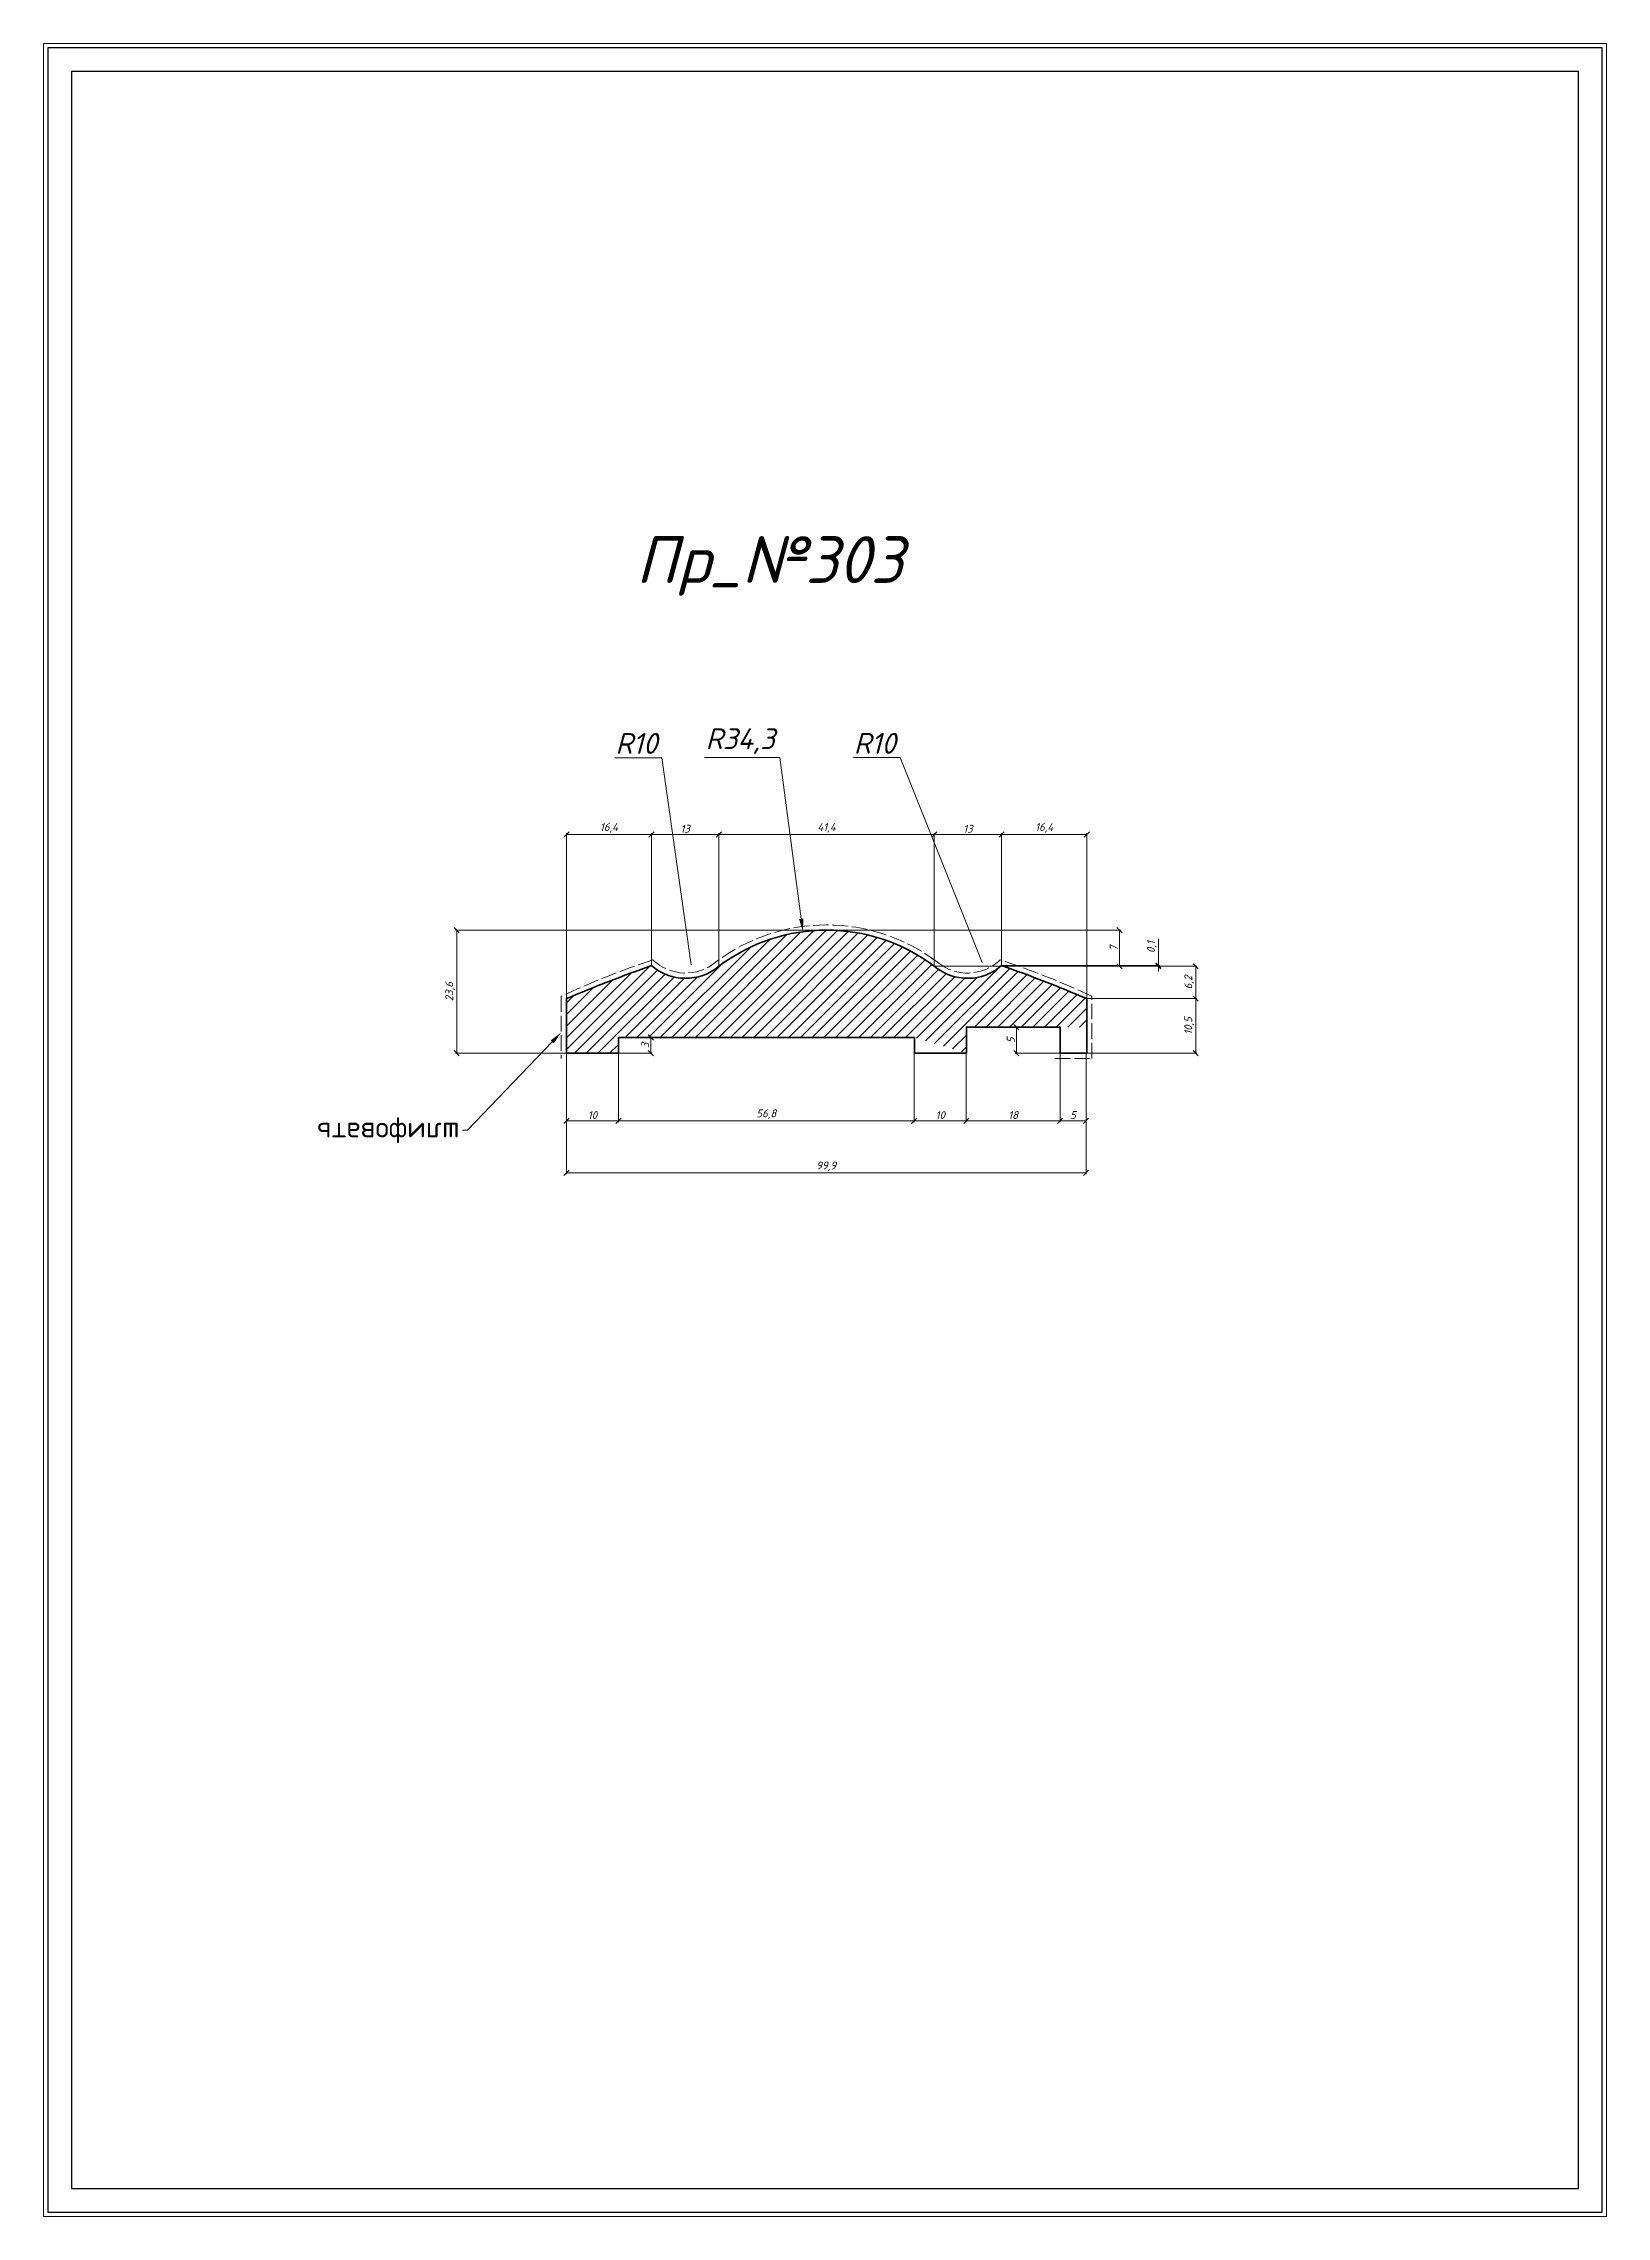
# Model space of a CAD drawing. Header units: millimetres. Extents: x 1588 to 1888, y 1174 to 1592.
import ezdxf
from ezdxf import colors
from ezdxf.entities.mleader import LeaderData, LeaderLine
from ezdxf.math import Vec2, Vec3

# ---------------------------------------------------------------- set-up
doc = ezdxf.new("R2010")
doc.units = ezdxf.units.MM
doc.linetypes.add('ACAD_ISO02W100', pattern=[15, 12, -3])
doc.layers.get('0').update_dxf_attribs({"lineweight": 13})
for name, color, linetype, lineweight in [('Пр_№303', 1, 'Continuous', 35), ('служебный слой ЛИНИИ ПУНКТИРНЫЕ', 7, 'ACAD_ISO02W100', 13), ('служебный слой НАДПИСИ', 7, 'Continuous', 13), ('служебный слой РАЗМЕРЫ', 7, 'Continuous', 9), ('служебный слой ШТАМП', 7, 'Continuous', 30), ('служебный слой ШТРИХОВКА', 7, 'Continuous', 5)]:
    doc.layers.add(name, color=color, linetype=linetype, lineweight=lineweight)
doc.styles.add('ЕСКД', font='isocpeur.ttf', dxfattribs={"oblique": 15})
doc.styles.add('ЕСКД штамп_текст', font='isocpeur.ttf')
doc.dimstyles.new('ЕСКД', dxfattribs={"dimtxt": 3.5, "dimasz": 2.5, "dimexe": 0.25, "dimexo": 0, "dimgap": 0.35, "dimtad": 1, "dimdec": 1, "dimzin": 9, "dimtxsty": 'ЕСКД', "dimblk": 'OBLIQUE', "dimcen": 0, "dimclrd": 256, "dimclre": 256, "dimclrt": 256, "dimadec": 1, "dimazin": 0, "dimtfac": 1, "dimtdec": 1, "dimtmove": 0, "dimatfit": 3, "dimldrblk": 'DOTSMALL', "dimfxl": 1, "dimlwd": -1, "dimlwe": -1, "dimarcsym": 0})
doc.dimstyles.new('ЕСКД$4', dxfattribs={"dimtxt": 3.5, "dimasz": 2.5, "dimexe": 0.25, "dimexo": 0, "dimgap": 0.35, "dimtad": 1, "dimtoh": 1, "dimdec": 1, "dimzin": 9, "dimtxsty": 'ЕСКД', "dimblk1": 'OBLIQUE', "dimsah": 1, "dimcen": 0, "dimse1": 1, "dimclrd": 256, "dimclre": 256, "dimclrt": 256, "dimadec": 1, "dimazin": 0, "dimtfac": 1, "dimtdec": 1, "dimtofl": 0, "dimtmove": 0, "dimatfit": 3, "dimldrblk": 'DOTSMALL', "dimfxl": 1, "dimlwd": -1, "dimlwe": -1, "dimarcsym": 2})

# ---------------------------------------------------------------- blocks, each defined once
blk = doc.blocks.new('*D23')
at = {"layer": 'Defpoints', "color": 0, "transparency": 16777216}
for p in [(1709.65, 1432.07), (1711.05, 1422.15)]:
    blk.add_point(p, dxfattribs=at)
at = {"layer": 'служебный слой РАЗМЕРЫ', "transparency": 16777216}
for p, q in [((1697.46, 1454.51), (1706.48, 1454.51)), ((1706.48, 1454.51), (1712.1, 1414.7))]:
    blk.add_line(p, q, dxfattribs=at)
at = {"layer": 'служебный слой РАЗМЕРЫ', "transparency": 16777216, "insert": (1701.59, 1457.26), "char_height": 4, "attachment_point": 5, "style": 'ЕСКД'}
blk.add_mtext('R10', dxfattribs=at)
blk = doc.blocks.new('_DotSmall')
at = {"color": 0, "linetype": 'ByBlock', "lineweight": -3, "const_width": 0.5}
blk.add_lwpolyline([(-0.0625, 0, 1), (0.0625, 0, 1)], format="xyb", close=True, dxfattribs=at)
blk = doc.blocks.new('_OBLIQUE')
at = {"color": 0, "linetype": 'ByBlock'}
blk.add_line((-0.5, -0.5), (0.5, 0.5), dxfattribs=at)
blk = doc.blocks.new('*D22')
at = {"layer": 'Defpoints', "color": 0, "transparency": 16777216}
for p in [(1761.52, 1431.45), (1765.24, 1422.15)]:
    blk.add_point(p, dxfattribs=at)
at = {"layer": 'служебный слой РАЗМЕРЫ', "transparency": 16777216}
for p, q in [((1743.26, 1454.54), (1752.28, 1454.54)), ((1752.28, 1454.54), (1768.03, 1415.16))]:
    blk.add_line(p, q, dxfattribs=at)
at = {"layer": 'служебный слой РАЗМЕРЫ', "transparency": 16777216, "insert": (1747.4, 1457.29), "char_height": 4, "attachment_point": 5, "style": 'ЕСКД'}
blk.add_mtext('R10', dxfattribs=at)
blk = doc.blocks.new('*D21')
at = {"layer": 'Defpoints', "color": 0, "transparency": 16777216}
for p in [(1733.6, 1421.08), (1738.14, 1387.09)]:
    blk.add_point(p, dxfattribs=at)
at = {"layer": 'служебный слой РАЗМЕРЫ', "transparency": 16777216}
for p, q in [((1714.71, 1454.56), (1729.13, 1454.56)), ((1729.13, 1454.56), (1733.27, 1423.56))]:
    blk.add_line(p, q, dxfattribs=at)
blk.add_solid([(1733.69, 1423.62), (1732.86, 1423.51), (1733.6, 1421.08)], dxfattribs=at)
at = {"layer": 'служебный слой РАЗМЕРЫ', "transparency": 16777216, "insert": (1721.55, 1457.71), "char_height": 4, "attachment_point": 5, "style": 'ЕСКД'}
blk.add_mtext('R34,3', dxfattribs=at)
blk = doc.blocks.new('*D20')
at = {"layer": 'Defpoints', "color": 0, "transparency": 16777216}
for p in [(1738.14, 1421.38), (1667.05, 1397.74), (1688.14, 1397.74)]:
    blk.add_point(p, dxfattribs=at)
at = {"layer": 'служебный слой РАЗМЕРЫ', "transparency": 16777216}
for p, q in [((1738.14, 1421.38), (1666.8, 1421.38)), ((1667.05, 1421.38), (1667.05, 1397.74)), ((1688.14, 1397.74), (1666.8, 1397.74))]:
    blk.add_line(p, q, dxfattribs=at)
for p, rotation in [((1667.05, 1421.38), 90), ((1667.05, 1397.74), 270)]:
    blk.add_blockref('_OBLIQUE', p, dxfattribs=dict(at, rotation=rotation))
at = {"layer": 'служебный слой РАЗМЕРЫ', "transparency": 16777216, "insert": (1665.8, 1409.56), "char_height": 1.5, "attachment_point": 5, "rotation": 90, "style": 'ЕСКД'}
blk.add_mtext('23,6', dxfattribs=at)
blk = doc.blocks.new('*D19')
at = {"layer": 'Defpoints', "color": 0, "transparency": 16777216}
for p in [(1738.14, 1421.38), (1794.42, 1421.38), (1758.84, 1414.43)]:
    blk.add_point(p, dxfattribs=at)
at = {"layer": 'служебный слой РАЗМЕРЫ', "transparency": 16777216}
for p, q in [((1738.14, 1421.38), (1794.67, 1421.38)), ((1794.42, 1414.43), (1794.42, 1421.38)), ((1758.84, 1414.43), (1794.67, 1414.43))]:
    blk.add_line(p, q, dxfattribs=at)
for p, rotation in [((1794.42, 1421.38), 90), ((1794.42, 1414.43), 270)]:
    blk.add_blockref('_OBLIQUE', p, dxfattribs=dict(at, rotation=rotation))
at = {"layer": 'служебный слой РАЗМЕРЫ', "transparency": 16777216, "insert": (1793.32, 1417.91), "char_height": 1.5, "attachment_point": 5, "rotation": 90, "style": 'ЕСКД'}
blk.add_mtext('7', dxfattribs=at)
blk = doc.blocks.new('*D18')
at = {"layer": 'Defpoints', "color": 0, "transparency": 16777216}
for p in [(1758.84, 1414.43), (1771.79, 1414.57), (1801.91, 1414.57)]:
    blk.add_point(p, dxfattribs=at)
at = {"layer": 'служебный слой РАЗМЕРЫ', "transparency": 16777216}
for p, q in [((1801.91, 1414.57), (1801.91, 1419.69)), ((1758.84, 1414.43), (1802.16, 1414.43)), ((1771.79, 1414.57), (1802.16, 1414.57)), ((1801.91, 1414.43), (1801.91, 1414.57)), ((1801.91, 1414.43), (1801.91, 1413.43))]:
    blk.add_line(p, q, dxfattribs=at)
for p, rotation in [((1801.91, 1414.57), 270), ((1801.91, 1414.43), 90)]:
    blk.add_blockref('_OBLIQUE', p, dxfattribs=dict(at, rotation=rotation))
at = {"layer": 'служебный слой РАЗМЕРЫ', "transparency": 16777216, "insert": (1800.66, 1418.13), "char_height": 1.5, "attachment_point": 5, "rotation": 90, "style": 'ЕСКД'}
blk.add_mtext('0,1', dxfattribs=at)
blk = doc.blocks.new('*D17')
at = {"layer": 'Defpoints', "color": 0, "transparency": 16777216}
for p in [(1758.84, 1414.43), (1809.08, 1414.43), (1788.14, 1408.21)]:
    blk.add_point(p, dxfattribs=at)
at = {"layer": 'служебный слой РАЗМЕРЫ', "transparency": 16777216}
for p, q in [((1758.84, 1414.43), (1809.33, 1414.43)), ((1809.08, 1408.21), (1809.08, 1414.43)), ((1788.14, 1408.21), (1809.33, 1408.21))]:
    blk.add_line(p, q, dxfattribs=at)
for p, rotation in [((1809.08, 1414.43), 90), ((1809.08, 1408.21), 270)]:
    blk.add_blockref('_OBLIQUE', p, dxfattribs=dict(at, rotation=rotation))
at = {"layer": 'служебный слой РАЗМЕРЫ', "transparency": 16777216, "insert": (1807.83, 1411.32), "char_height": 1.5, "attachment_point": 5, "rotation": 90, "style": 'ЕСКД'}
blk.add_mtext('6,2', dxfattribs=at)
blk = doc.blocks.new('*D16')
at = {"layer": 'Defpoints', "color": 0, "transparency": 16777216}
for p in [(1788.14, 1408.21), (1788.14, 1397.74), (1809.08, 1397.74)]:
    blk.add_point(p, dxfattribs=at)
at = {"layer": 'служебный слой РАЗМЕРЫ', "transparency": 16777216}
for p, q in [((1788.14, 1408.21), (1809.33, 1408.21)), ((1809.08, 1408.21), (1809.08, 1397.74)), ((1788.14, 1397.74), (1809.33, 1397.74))]:
    blk.add_line(p, q, dxfattribs=at)
for p, rotation in [((1809.08, 1408.21), 90), ((1809.08, 1397.74), 270)]:
    blk.add_blockref('_OBLIQUE', p, dxfattribs=dict(at, rotation=rotation))
at = {"layer": 'служебный слой РАЗМЕРЫ', "transparency": 16777216, "insert": (1807.83, 1402.97), "char_height": 1.5, "attachment_point": 5, "rotation": 90, "style": 'ЕСКД'}
blk.add_mtext('10,5', dxfattribs=at)
blk = doc.blocks.new('*D15')
at = {"layer": 'Defpoints', "color": 0, "transparency": 16777216}
for p in [(1688.14, 1439.77), (1704.49, 1414.57), (1688.14, 1408.21)]:
    blk.add_point(p, dxfattribs=at)
at = {"layer": 'служебный слой РАЗМЕРЫ', "transparency": 16777216}
for p, q in [((1688.14, 1408.21), (1688.14, 1440.02)), ((1704.49, 1439.77), (1688.14, 1439.77)), ((1704.49, 1414.57), (1704.49, 1440.02))]:
    blk.add_line(p, q, dxfattribs=at)
at = {"layer": 'служебный слой РАЗМЕРЫ', "transparency": 16777216, "rotation": 180}
blk.add_blockref('_OBLIQUE', (1688.14, 1439.77), dxfattribs=at)
at = {"layer": 'служебный слой РАЗМЕРЫ', "transparency": 16777216}
blk.add_blockref('_OBLIQUE', (1704.49, 1439.77), dxfattribs=at)
at = {"layer": 'служебный слой РАЗМЕРЫ', "transparency": 16777216, "insert": (1696.32, 1441.02), "char_height": 1.5, "attachment_point": 5, "style": 'ЕСКД'}
blk.add_mtext('16,4', dxfattribs=at)
blk = doc.blocks.new('*D14')
at = {"layer": 'Defpoints', "color": 0, "transparency": 16777216}
for p in [(1704.49, 1439.77), (1704.49, 1414.57), (1717.45, 1414.43)]:
    blk.add_point(p, dxfattribs=at)
at = {"layer": 'служебный слой РАЗМЕРЫ', "transparency": 16777216}
for p, q in [((1704.49, 1414.57), (1704.49, 1440.02)), ((1717.45, 1439.77), (1704.49, 1439.77)), ((1717.45, 1414.43), (1717.45, 1440.02))]:
    blk.add_line(p, q, dxfattribs=at)
at = {"layer": 'служебный слой РАЗМЕРЫ', "transparency": 16777216, "rotation": 180}
blk.add_blockref('_OBLIQUE', (1704.49, 1439.77), dxfattribs=at)
at = {"layer": 'служебный слой РАЗМЕРЫ', "transparency": 16777216}
blk.add_blockref('_OBLIQUE', (1717.45, 1439.77), dxfattribs=at)
at = {"layer": 'служебный слой РАЗМЕРЫ', "transparency": 16777216, "insert": (1710.97, 1440.87), "char_height": 1.5, "attachment_point": 5, "style": 'ЕСКД'}
blk.add_mtext('13', dxfattribs=at)
blk = doc.blocks.new('*D13')
at = {"layer": 'Defpoints', "color": 0, "transparency": 16777216}
for p in [(1717.45, 1439.77), (1717.45, 1414.43), (1758.84, 1414.43)]:
    blk.add_point(p, dxfattribs=at)
at = {"layer": 'служебный слой РАЗМЕРЫ', "transparency": 16777216}
for p, q in [((1717.45, 1414.43), (1717.45, 1440.02)), ((1758.84, 1439.77), (1717.45, 1439.77)), ((1758.84, 1414.43), (1758.84, 1440.02))]:
    blk.add_line(p, q, dxfattribs=at)
at = {"layer": 'служебный слой РАЗМЕРЫ', "transparency": 16777216, "rotation": 180}
blk.add_blockref('_OBLIQUE', (1717.45, 1439.77), dxfattribs=at)
at = {"layer": 'служебный слой РАЗМЕРЫ', "transparency": 16777216}
blk.add_blockref('_OBLIQUE', (1758.84, 1439.77), dxfattribs=at)
at = {"layer": 'служебный слой РАЗМЕРЫ', "transparency": 16777216, "insert": (1738.14, 1441.02), "char_height": 1.5, "attachment_point": 5, "style": 'ЕСКД'}
blk.add_mtext('41,4', dxfattribs=at)
blk = doc.blocks.new('*D12')
at = {"layer": 'Defpoints', "color": 0, "transparency": 16777216}
for p in [(1758.84, 1439.77), (1758.84, 1414.43), (1771.79, 1414.57)]:
    blk.add_point(p, dxfattribs=at)
at = {"layer": 'служебный слой РАЗМЕРЫ', "transparency": 16777216}
for p, q in [((1758.84, 1414.43), (1758.84, 1440.02)), ((1771.79, 1439.77), (1758.84, 1439.77)), ((1771.79, 1414.57), (1771.79, 1440.02))]:
    blk.add_line(p, q, dxfattribs=at)
at = {"layer": 'служебный слой РАЗМЕРЫ', "transparency": 16777216, "rotation": 180}
blk.add_blockref('_OBLIQUE', (1758.84, 1439.77), dxfattribs=at)
at = {"layer": 'служебный слой РАЗМЕРЫ', "transparency": 16777216}
blk.add_blockref('_OBLIQUE', (1771.79, 1439.77), dxfattribs=at)
at = {"layer": 'служебный слой РАЗМЕРЫ', "transparency": 16777216, "insert": (1765.32, 1440.87), "char_height": 1.5, "attachment_point": 5, "style": 'ЕСКД'}
blk.add_mtext('13', dxfattribs=at)
blk = doc.blocks.new('*D11')
at = {"layer": 'Defpoints', "color": 0, "transparency": 16777216}
for p in [(1771.79, 1439.77), (1771.79, 1414.57), (1788.14, 1408.21)]:
    blk.add_point(p, dxfattribs=at)
at = {"layer": 'служебный слой РАЗМЕРЫ', "transparency": 16777216}
for p, q in [((1771.79, 1414.57), (1771.79, 1440.02)), ((1788.14, 1439.77), (1771.79, 1439.77)), ((1788.14, 1408.21), (1788.14, 1440.02))]:
    blk.add_line(p, q, dxfattribs=at)
at = {"layer": 'служебный слой РАЗМЕРЫ', "transparency": 16777216, "rotation": 180}
blk.add_blockref('_OBLIQUE', (1771.79, 1439.77), dxfattribs=at)
at = {"layer": 'служебный слой РАЗМЕРЫ', "transparency": 16777216}
blk.add_blockref('_OBLIQUE', (1788.14, 1439.77), dxfattribs=at)
at = {"layer": 'служебный слой РАЗМЕРЫ', "transparency": 16777216, "insert": (1779.97, 1441.02), "char_height": 1.5, "attachment_point": 5, "style": 'ЕСКД'}
blk.add_mtext('16,4', dxfattribs=at)
blk = doc.blocks.new('*D10')
at = {"layer": 'Defpoints', "color": 0, "transparency": 16777216}
for p in [(1688.14, 1397.74), (1698.14, 1397.74), (1688.14, 1384.74)]:
    blk.add_point(p, dxfattribs=at)
at = {"layer": 'служебный слой РАЗМЕРЫ', "transparency": 16777216}
for p, q in [((1688.14, 1397.74), (1688.14, 1384.49)), ((1698.14, 1397.74), (1698.14, 1384.49)), ((1698.14, 1384.74), (1688.14, 1384.74))]:
    blk.add_line(p, q, dxfattribs=at)
at = {"layer": 'служебный слой РАЗМЕРЫ', "transparency": 16777216, "rotation": 180}
blk.add_blockref('_OBLIQUE', (1688.14, 1384.74), dxfattribs=at)
at = {"layer": 'служебный слой РАЗМЕРЫ', "transparency": 16777216}
blk.add_blockref('_OBLIQUE', (1698.14, 1384.74), dxfattribs=at)
at = {"layer": 'служебный слой РАЗМЕРЫ', "transparency": 16777216, "insert": (1693.14, 1385.84), "char_height": 1.5, "attachment_point": 5, "style": 'ЕСКД'}
blk.add_mtext('10', dxfattribs=at)
blk = doc.blocks.new('*D8')
at = {"layer": 'Defpoints', "color": 0, "transparency": 16777216}
for p in [(1688.14, 1397.74), (1788.01, 1397.74), (1688.14, 1374.74)]:
    blk.add_point(p, dxfattribs=at)
at = {"layer": 'служебный слой РАЗМЕРЫ', "transparency": 16777216}
for p, q in [((1688.14, 1397.74), (1688.14, 1374.49)), ((1788.01, 1397.74), (1788.01, 1374.49)), ((1788.01, 1374.74), (1688.14, 1374.74))]:
    blk.add_line(p, q, dxfattribs=at)
at = {"layer": 'служебный слой РАЗМЕРЫ', "transparency": 16777216, "rotation": 180}
blk.add_blockref('_OBLIQUE', (1688.14, 1374.74), dxfattribs=at)
at = {"layer": 'служебный слой РАЗМЕРЫ', "transparency": 16777216}
blk.add_blockref('_OBLIQUE', (1788.01, 1374.74), dxfattribs=at)
at = {"layer": 'служебный слой РАЗМЕРЫ', "transparency": 16777216, "insert": (1738.08, 1375.99), "char_height": 1.5, "attachment_point": 5, "style": 'ЕСКД'}
blk.add_mtext('99,9', dxfattribs=at)
blk = doc.blocks.new('*D7')
at = {"layer": 'Defpoints', "color": 0, "transparency": 16777216}
for p in [(1698.14, 1400.74), (1698.14, 1397.74), (1704.38, 1397.74)]:
    blk.add_point(p, dxfattribs=at)
at = {"layer": 'служебный слой РАЗМЕРЫ', "transparency": 16777216}
for p, q in [((1698.14, 1400.74), (1704.63, 1400.74)), ((1704.38, 1400.74), (1704.38, 1397.74)), ((1698.14, 1397.74), (1704.63, 1397.74))]:
    blk.add_line(p, q, dxfattribs=at)
for p, rotation in [((1704.38, 1400.74), 90), ((1704.38, 1397.74), 270)]:
    blk.add_blockref('_OBLIQUE', p, dxfattribs=dict(at, rotation=rotation))
at = {"layer": 'служебный слой РАЗМЕРЫ', "transparency": 16777216, "insert": (1703.28, 1399.24), "char_height": 1.5, "attachment_point": 5, "rotation": 90, "style": 'ЕСКД'}
blk.add_mtext('3', dxfattribs=at)
blk = doc.blocks.new('*D9')
at = {"layer": 'Defpoints', "color": 0, "transparency": 16777216}
for p in [(1783.01, 1402.74), (1774.62, 1397.74), (1783.01, 1397.74)]:
    blk.add_point(p, dxfattribs=at)
at = {"layer": 'служебный слой РАЗМЕРЫ', "transparency": 16777216}
for p, q in [((1783.01, 1402.74), (1774.37, 1402.74)), ((1774.62, 1402.74), (1774.62, 1397.74)), ((1783.01, 1397.74), (1774.37, 1397.74))]:
    blk.add_line(p, q, dxfattribs=at)
for p, rotation in [((1774.62, 1402.74), 90), ((1774.62, 1397.74), 270)]:
    blk.add_blockref('_OBLIQUE', p, dxfattribs=dict(at, rotation=rotation))
at = {"layer": 'служебный слой РАЗМЕРЫ', "transparency": 16777216, "insert": (1773.52, 1400.24), "char_height": 1.5, "attachment_point": 5, "rotation": 90, "style": 'ЕСКД'}
blk.add_mtext('5', dxfattribs=at)
blk = doc.blocks.new('*D6')
at = {"layer": 'Defpoints', "color": 0, "transparency": 16777216}
for p in [(1764.99, 1397.74), (1783.01, 1397.74), (1783.01, 1384.74)]:
    blk.add_point(p, dxfattribs=at)
at = {"layer": 'служебный слой РАЗМЕРЫ', "transparency": 16777216}
for p, q in [((1764.99, 1397.74), (1764.99, 1384.49)), ((1783.01, 1397.74), (1783.01, 1384.49)), ((1764.99, 1384.74), (1783.01, 1384.74))]:
    blk.add_line(p, q, dxfattribs=at)
at = {"layer": 'служебный слой РАЗМЕРЫ', "transparency": 16777216, "rotation": 180}
blk.add_blockref('_OBLIQUE', (1764.99, 1384.74), dxfattribs=at)
at = {"layer": 'служебный слой РАЗМЕРЫ', "transparency": 16777216}
blk.add_blockref('_OBLIQUE', (1783.01, 1384.74), dxfattribs=at)
at = {"layer": 'служебный слой РАЗМЕРЫ', "transparency": 16777216, "insert": (1774, 1385.84), "char_height": 1.5, "attachment_point": 5, "style": 'ЕСКД'}
blk.add_mtext('18', dxfattribs=at)
blk = doc.blocks.new('*D5')
at = {"layer": 'Defpoints', "color": 0, "transparency": 16777216}
for p in [(1783.01, 1397.74), (1788.01, 1397.74), (1788.01, 1384.74)]:
    blk.add_point(p, dxfattribs=at)
at = {"layer": 'служебный слой РАЗМЕРЫ', "transparency": 16777216}
for p, q in [((1783.01, 1397.74), (1783.01, 1384.49)), ((1788.01, 1397.74), (1788.01, 1384.49)), ((1783.01, 1384.74), (1788.01, 1384.74))]:
    blk.add_line(p, q, dxfattribs=at)
at = {"layer": 'служебный слой РАЗМЕРЫ', "transparency": 16777216, "rotation": 180}
blk.add_blockref('_OBLIQUE', (1783.01, 1384.74), dxfattribs=at)
at = {"layer": 'служебный слой РАЗМЕРЫ', "transparency": 16777216}
blk.add_blockref('_OBLIQUE', (1788.01, 1384.74), dxfattribs=at)
at = {"layer": 'служебный слой РАЗМЕРЫ', "transparency": 16777216, "insert": (1785.51, 1385.84), "char_height": 1.5, "attachment_point": 5, "style": 'ЕСКД'}
blk.add_mtext('5', dxfattribs=at)
blk = doc.blocks.new('*D4')
at = {"layer": 'Defpoints', "color": 0, "transparency": 16777216}
for p in [(1698.14, 1397.74), (1754.99, 1397.74), (1698.14, 1384.74)]:
    blk.add_point(p, dxfattribs=at)
at = {"layer": 'служебный слой РАЗМЕРЫ', "transparency": 16777216}
for p, q in [((1698.14, 1397.74), (1698.14, 1384.49)), ((1754.99, 1397.74), (1754.99, 1384.49)), ((1754.99, 1384.74), (1698.14, 1384.74))]:
    blk.add_line(p, q, dxfattribs=at)
at = {"layer": 'служебный слой РАЗМЕРЫ', "transparency": 16777216, "rotation": 180}
blk.add_blockref('_OBLIQUE', (1698.14, 1384.74), dxfattribs=at)
at = {"layer": 'служебный слой РАЗМЕРЫ', "transparency": 16777216}
blk.add_blockref('_OBLIQUE', (1754.99, 1384.74), dxfattribs=at)
at = {"layer": 'служебный слой РАЗМЕРЫ', "transparency": 16777216, "insert": (1726.57, 1385.99), "char_height": 1.5, "attachment_point": 5, "style": 'ЕСКД'}
blk.add_mtext('56,8', dxfattribs=at)
blk = doc.blocks.new('*D3')
at = {"layer": 'Defpoints', "color": 0, "transparency": 16777216}
for p in [(1754.99, 1397.74), (1764.99, 1397.74), (1764.99, 1384.74)]:
    blk.add_point(p, dxfattribs=at)
at = {"layer": 'служебный слой РАЗМЕРЫ', "transparency": 16777216}
for p, q in [((1754.99, 1397.74), (1754.99, 1384.49)), ((1764.99, 1397.74), (1764.99, 1384.49)), ((1754.99, 1384.74), (1764.99, 1384.74))]:
    blk.add_line(p, q, dxfattribs=at)
at = {"layer": 'служебный слой РАЗМЕРЫ', "transparency": 16777216, "rotation": 180}
blk.add_blockref('_OBLIQUE', (1754.99, 1384.74), dxfattribs=at)
at = {"layer": 'служебный слой РАЗМЕРЫ', "transparency": 16777216}
blk.add_blockref('_OBLIQUE', (1764.99, 1384.74), dxfattribs=at)
at = {"layer": 'служебный слой РАЗМЕРЫ', "transparency": 16777216, "insert": (1759.99, 1385.84), "char_height": 1.5, "attachment_point": 5, "style": 'ЕСКД'}
blk.add_mtext('10', dxfattribs=at)

msp = doc.modelspace()

# ---------------------------------------------------------------- hatches: boundary and pattern name
at = {"layer": 'служебный слой ШТРИХОВКА'}
h = msp.add_hatch(dxfattribs=at)
h.set_pattern_fill('ANSI31', color=256, scale=0.5, angle=180, style=0)
h.set_pattern_definition([(225, (4188.8091, 1687.691), (1.122532, -1.122532), [])])
h.paths.add_polyline_path([(1717.45, 1414.43, -0.366524), (1704.49, 1414.57, 0.015997), (1688.14, 1408.21), (1688.14, 1397.74), (1698.14, 1397.74), (1698.14, 1400.74), (1755.01, 1400.74), (1765.01, 1397.74), (1765.01, 1402.74), (1788.14, 1402.74), (1788.14, 1408.21, 0.015997), (1771.79, 1414.57, -0.366524), (1758.84, 1414.43, 0.335805)])

# ---------------------------------------------------------------- linework, layer by layer
at = {"layer": 'Пр_№303'}
msp.add_lwpolyline([(1771.79, 1414.57, -0.366524), (1758.84, 1414.43, 0.335805), (1717.45, 1414.43, -0.366524), (1704.49, 1414.57, 0.015997), (1688.14, 1408.21), (1688.14, 1397.74), (1698.14, 1397.74), (1698.14, 1400.74), (1755.01, 1400.74), (1755.01, 1397.74), (1765.01, 1397.74), (1765.01, 1402.74), (1783.01, 1402.74), (1783.01, 1397.74), (1788.14, 1397.74), (1788.14, 1408.21, 0.015997)], format="xyb", close=True, dxfattribs=at)
at = {"layer": 'служебный слой ЛИНИИ ПУНКТИРНЫЕ', "ltscale": 0.25}
msp.add_lwpolyline([(1782.01, 1396.74), (1789.14, 1396.74), (1789.14, 1408.67, 0.030473), (1771.51, 1415.66, -0.38305), (1759.46, 1415.22, 0.336168), (1716.82, 1415.22, -0.38305), (1704.78, 1415.66, 0.030473), (1687.14, 1408.67), (1687.14, 1396.74)], format="xyb", dxfattribs=at)
at = {"layer": 'служебный слой ШТАМП', "color": 6, "lineweight": 5, "ltscale": 100}
msp.add_lwpolyline([(1888.04, 1591.79), (1587.63, 1591.79), (1587.63, 1174.15), (1888.04, 1174.15)], close=True, dxfattribs=at)
at = {"layer": 'служебный слой ШТАМП', "color": 0, "ltscale": 100}
for points in [[(1887.18, 1590.92), (1588.5, 1590.92), (1588.5, 1175.01), (1887.18, 1175.01)], [(1882.65, 1586.39), (1593.03, 1586.39), (1593.03, 1179.54), (1882.65, 1179.54)]]:
    msp.add_lwpolyline(points, close=True, dxfattribs=at)

# ---------------------------------------------------------------- texts
at = {"layer": 'служебный слой НАДПИСИ', "style": 'ЕСКД', "oblique": 15}
msp.add_text('Пр_№303', height=9, dxfattribs=at).set_placement((1701.48, 1488.09))

# ---------------------------------------------------------------- dimensions: what is measured, and where the dimension line sits
at = {"layer": 'служебный слой РАЗМЕРЫ'}
for center, mpoint, picture, middle in [((1711.05, 1422.15), (1709.65, 1432.07), '*D23', (1701.59, 1454.51)), ((1738.14, 1387.09), (1733.6, 1421.08), '*D21', (1721.55, 1454.56)), ((1765.24, 1422.15), (1761.52, 1431.45), '*D22', (1747.4, 1454.54))]:
    dim = msp.add_radius_dim(center=center, mpoint=mpoint, dimstyle='ЕСКД$4', override={"dimtxt": 4, "dimasz": 2.5, "dimgap": 0.75}, dxfattribs=at)
    dim.commit()
    dim.dimension.update_dxf_attribs({"geometry": picture, "text_midpoint": middle, "dimtype": 132})
for base, p1, p2, angle, picture, middle in [((1688.1434, 1439.7696), (1704.4944, 1414.5664), (1688.1434, 1408.2089), 180, '*D15', (1696.3189, 1441.0196)), ((1704.49, 1439.77), (1717.45, 1414.43), (1704.49, 1414.57), 180, '*D14', (1710.97, 1440.87)), ((1717.45, 1439.77), (1758.84, 1414.43), (1717.45, 1414.43), 180, '*D13', (1738.14, 1441.02)), ((1758.8418, 1439.7696), (1771.7925, 1414.5664), (1758.8418, 1414.4344), 180, '*D12', (1765.3171, 1440.8696)), ((1771.7925, 1439.7696), (1788.1434, 1408.2089), (1771.7925, 1414.5664), 180, '*D11', (1779.968, 1441.0196)), ((1667.05, 1397.74), (1738.14, 1421.38), (1688.14, 1397.74), 270, '*D20', (1665.8, 1409.56)), ((1794.4199, 1421.385), (1758.8418, 1414.4344), (1738.1434, 1421.385), 270, '*D19', (1793.3199, 1417.9097)), ((1801.91, 1414.57), (1758.84, 1414.43), (1771.79, 1414.57), 270, '*D18', (1800.66, 1418.13)), ((1809.08, 1414.43), (1788.14, 1408.21), (1758.84, 1414.43), 270, '*D17', (1807.83, 1411.32)), ((1809.08, 1397.74), (1788.14, 1408.21), (1788.14, 1397.74), 270, '*D16', (1807.83, 1402.97)), ((1704.38, 1397.74), (1698.14, 1400.74), (1698.14, 1397.74), 270, '*D7', (1703.28, 1399.24)), ((1774.62, 1397.74), (1783.01, 1402.74), (1783.01, 1397.74), 270, '*D9', (1773.52, 1400.24)), ((1688.14, 1384.74), (1698.14, 1397.74), (1688.14, 1397.74), 180, '*D10', (1693.14, 1385.84)), ((1688.14, 1374.74), (1788.01, 1397.74), (1688.14, 1397.74), 180, '*D8', (1738.08, 1375.99)), ((1698.1434, 1384.737), (1754.9886, 1397.737), (1698.1434, 1397.737), 180, '*D4', (1726.566, 1385.987)), ((1764.99, 1384.74), (1754.99, 1397.74), (1764.99, 1397.74), 180, '*D3', (1759.99, 1385.84)), ((1783.01, 1384.74), (1764.99, 1397.74), (1783.01, 1397.74), 180, '*D6', (1774, 1385.84)), ((1788.01, 1384.74), (1783.01, 1397.74), (1788.01, 1397.74), 180, '*D5', (1785.51, 1385.84))]:
    dim = msp.add_linear_dim(base=base, p1=p1, p2=p2, angle=angle, dimstyle='ЕСКД', override={"dimtxt": 1.5, "dimasz": 1}, dxfattribs=at)
    dim.commit()
    dim.dimension.update_dxf_attribs({"geometry": picture, "text_midpoint": middle})

# ---------------------------------------------------------------- leaders
ml = msp.add_multileader_mtext('Standard', dxfattribs=at)
ml.set_content('\\A1;шлифовать', color=256, style='ЕСКД штамп_текст')
ml.set_leader_properties(color=256, linetype='ByLayer', lineweight=-1)
ml.build(insert=Vec2(0, 0))
ml.multileader.update_dxf_attribs({"dogleg_length": 1, "arrow_head_size": 2.5})
ctx = ml.context
ctx.base_point, ctx.arrow_head_size, ctx.landing_gap_size, ctx.plane_origin, ctx.plane_x_axis, ctx.plane_y_axis = Vec3(1668.14, 1382.96), 2.5, 0.5, Vec3(1615.95, 1422.38), Vec3(-1, 0), Vec3(0, -1)
notes = []
notes.append((ctx, [(1, (1, 1, 0), (1669.14, 1382.96), (-1, 0), 1, [(0, [(1687.14, 1401.7)], 0, [])])]))
ctx.mtext.insert, ctx.mtext.text_direction, ctx.mtext.rotation, ctx.mtext.flow_direction = Vec3(1667.64, 1380.36), Vec3(-1, 0), 3.141593, 5
for ctx, leaders in notes:
    for number, flags, end, landing, length, lines in leaders:
        leader = LeaderData()
        leader.index, (leader.has_last_leader_line, leader.has_dogleg_vector, leader.attachment_direction) = number, flags
        leader.last_leader_point, leader.dogleg_vector, leader.dogleg_length = Vec3(end), Vec3(landing), length
        for number, points, colour, breaks in lines:
            line = LeaderLine()
            line.index, line.vertices, line.color, line.breaks = number, Vec3.list(points), colors.encode_raw_color(colour), breaks
            leader.lines.append(line)
        ctx.leaders.append(leader)

doc.saveas('drawing.dxf')
